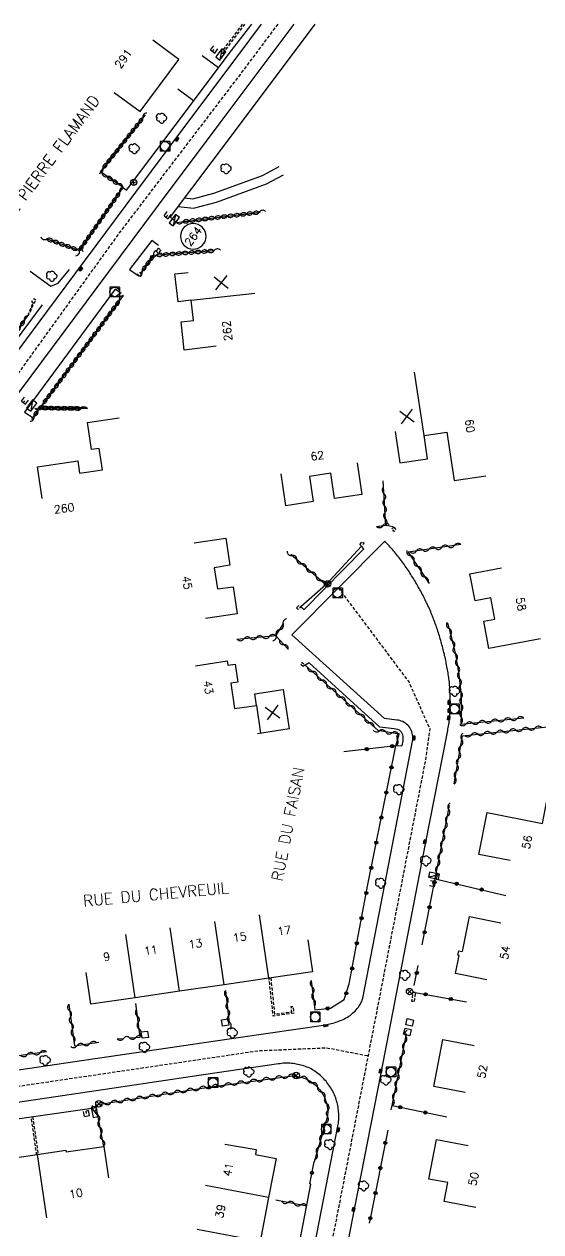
# Model space of a CAD drawing. Header units: millimetres. Extents: x 150037 to 150985, y 153000 to 154000.
# Drawn here: x 150508.2 to 150588.8, y 153811.4 to 154000 of the extents above; entities that cross this region are included whole.
import ezdxf
from ezdxf.enums import TextEntityAlignment as Align

# ---------------------------------------------------------------- set-up
doc = ezdxf.new("R2010")
doc.units = ezdxf.units.MM
doc.linetypes.add('DASHED', pattern=[0.75, 0.5, -0.25])
doc.layers.get('0').update_dxf_attribs({"linetype": 'CONTINUOUS'})
for name, color, linetype in [('W0001', 6, 'DASHED'), ('W0008', 7, 'CONTINUOUS'), ('W0017', 7, 'CONTINUOUS'), ('W0100', 7, 'CONTINUOUS'), ('W0112', 1, 'DASHED'), ('W0300', 7, 'CONTINUOUS'), ('W0310', 3, 'CONTINUOUS'), ('W0322', 7, 'CONTINUOUS'), ('W0400', 7, 'CONTINUOUS'), ('W0420', 7, 'CONTINUOUS'), ('W0430', 7, 'CONTINUOUS'), ('W0432', 7, 'CONTINUOUS'), ('W0469', 7, 'CONTINUOUS'), ('W0989', 7, 'CONTINUOUS'), ('W0991', 7, 'CONTINUOUS'), ('W1102', 7, 'CONTINUOUS')]:
    doc.layers.add(name, color=color, linetype=linetype)
doc.styles.get("Standard").update_dxf_attribs({"font": 'romans.shx', "width": 0.85})

# ---------------------------------------------------------------- blocks, each defined once
blk = doc.blocks.new('T420')
for p, q in [((0.75, 0.75), (-0.75, 0.75)), ((-0.75, 0.75), (-0.75, -0.75)), ((0.75, 0.75), (0.75, -0.75)), ((0.75, -0.75), (-0.75, -0.75))]:
    blk.add_line(p, q)
blk.add_ellipse((0, 0), major_axis=(-0.53, 0.53), ratio=1, start_param=3.926991, end_param=10.210176)
blk = doc.blocks.new('T300')
for p, q in [((-0.8, 0.51), (-0.86, 0.34)), ((-0.86, 0.34), (-0.86, 0.17)), ((-0.86, 0.17), (-0.74, 0.06)), ((-0.69, 0.63), (-0.8, 0.51)), ((-0.8, -0.06), (-0.74, 0.06)), ((-0.74, 0.06), (-0.69, 0.11)), ((-0.57, 0.69), (-0.69, 0.63)), ((-0.46, 0.69), (-0.57, 0.69)), ((-0.29, 0.63), (-0.46, 0.69)), ((-0.29, 0.63), (-0.17, 0.74)), ((-0.23, 0.57), (-0.29, 0.63)), ((-0.17, 0.74), (-0.06, 0.8)), ((-0.06, 0.8), (0.06, 0.8)), ((0.06, 0.8), (0.23, 0.74)), ((0.23, 0.74), (0.34, 0.63)), ((0.34, 0.63), (0.4, 0.51)), ((0.46, 0.46), (0.34, 0.46)), ((0.4, 0.51), (0.4, 0.46)), ((0.57, 0.4), (0.46, 0.46)), ((0.57, 0.4), (0.69, 0.29)), ((0.69, 0.29), (0.74, 0.17)), ((0.74, 0.06), (0.69, -0.17)), ((0.74, 0.17), (0.74, 0.06)), ((-0.8, -0.17), (-0.8, -0.06)), ((-0.8, -0.23), (-0.8, -0.17)), ((-0.74, -0.34), (-0.8, -0.23)), ((-0.69, -0.4), (-0.74, -0.34)), ((-0.51, -0.46), (-0.69, -0.4)), ((-0.4, -0.46), (-0.51, -0.46)), ((-0.4, -0.46), (-0.34, -0.46)), ((-0.34, -0.46), (-0.34, -0.4)), ((-0.34, -0.51), (-0.34, -0.46)), ((-0.29, -0.63), (-0.34, -0.51)), ((-0.17, -0.74), (-0.29, -0.63)), ((-0.06, -0.8), (-0.17, -0.74)), ((0.06, -0.8), (-0.06, -0.8)), ((0.17, -0.74), (0.06, -0.8)), ((0.23, -0.69), (0.17, -0.74)), ((0.29, -0.46), (0.23, -0.46)), ((0.29, -0.63), (0.23, -0.69)), ((0.46, -0.4), (0.29, -0.46)), ((0.34, -0.51), (0.29, -0.63)), ((0.34, -0.51), (0.34, -0.46)), ((0.57, -0.34), (0.46, -0.4)), ((0.63, -0.29), (0.57, -0.34)), ((0.69, -0.17), (0.63, -0.29))]:
    blk.add_line(p, q)
blk = doc.blocks.new('T400')
for p, q in [((-0.15, 0.3), (0.15, 0.3)), ((-0.15, -0.25), (-0.15, 0.3)), ((-0.15, 0.15), (0.15, 0.15)), ((-0.15, 0), (0.15, 0)), ((0.15, 0.3), (0.15, -0.25)), ((-0.15, -0.15), (0.15, -0.15)), ((-0.15, -0.25), (-0.15, -0.3)), ((-0.15, -0.3), (0.15, -0.3)), ((0.15, -0.3), (0.15, -0.25))]:
    blk.add_line(p, q)
blk = doc.blocks.new('t310o')
at = {"color": 0, "linetype": 'Continuous'}
for centre, start, end in [((-0.5, 0.38), 216.8699, 323.1304), ((0.5, -0.37), 36.8699, 143.1303)]:
    blk.add_arc(centre, 0.625, start, end, dxfattribs=at)
blk = doc.blocks.new('T430')
at = {"flags": 128}
for points in [[(-0.4, 2.1), (0.4, 2.1)], [(-0.4, 2.1), (-0.4, 1.3)], [(0.8, 0.8), (-0.8, 0.8)], [(-0.8, 0.8), (-0.8, 0)], [(0.8, 0.8), (-0.8, 0)], [(-0.8, 0), (0.8, 0)], [(-0.4, 1.7), (0, 1.7)], [(-0.4, 1.3), (0.4, 1.3)], [(0.8, 0), (0.8, 0.8)]]:
    blk.add_lwpolyline(points, dxfattribs=at)
blk = doc.blocks.new('T432')
at = {"flags": 128}
for points in [[(-0.4, 2.1), (-0.4, 1.3)], [(-0.39, 2.1), (0.41, 2.1)], [(0.8, 0.8), (-0.8, 0.8)], [(-0.8, 0.8), (-0.8, 0)], [(0.8, 0.8), (-0.8, 0)], [(-0.8, 0), (0.8, 0)], [(-0.4, 1.3), (0.4, 1.3)], [(0, 1.7), (0.4, 1.7)], [(0.4, 1.3), (0.4, 1.7)], [(0.8, 0), (0.8, 0.8)]]:
    blk.add_lwpolyline(points, dxfattribs=at)
blk = doc.blocks.new('t112o')
at = {"color": 0, "linetype": 'Continuous'}
for p, q in [((-0.5, 0.5), (0.5, 0.5)), ((-0.5, -0.5), (-0.5, 0.5)), ((0.5, 0.5), (0.5, -0.5)), ((0.5, -0.5), (-0.5, -0.5))]:
    blk.add_line(p, q, dxfattribs=at)
blk = doc.blocks.new('t322o')
at = {"color": 0, "linetype": 'Continuous'}
for radius in [0.25, 0.15]:
    blk.add_circle((0, 0), radius, dxfattribs=at)
blk = doc.blocks.new('t991o')
at = {"color": 0, "linetype": 'Continuous'}
for p, q in [((-1, 1), (1, -1)), ((-1, -1), (1, 1))]:
    blk.add_line(p, q, dxfattribs=at)
blk = doc.blocks.new('T469')
at = {"color": 0, "linetype": 'Continuous', "flags": 128}
for points in [[(-0.35, 0.35), (0.35, -0.35)], [(-0.35, -0.35), (0.35, 0.35)]]:
    blk.add_lwpolyline(points, dxfattribs=at)
at = {"color": 0, "linetype": 'Continuous'}
blk.add_circle((0, 0), 0.5, dxfattribs=at)

msp = doc.modelspace()

# ---------------------------------------------------------------- linework, layer by layer
at = {"layer": 'W0001', "flags": 128}
for points in [[(150547.77, 154000), (150541.9, 153992.16), (150522.96, 153967.31), (150504.23, 153941.28), (150490.84, 153924.4), (150488.45, 153926.84), (150484.91, 153929.32), (150482.97, 153930.09)], [(150557.22, 153911.95), (150568.26, 153897.22), (150571.49, 153889.95), (150570.79, 153884.96), (150566.74, 153864.05), (150563.92, 153849.5), (150558.38, 153820.99), (150549.94, 153777.56), (150548.2, 153768.61), (150545.69, 153759.37), (150527.23, 153755.67), (150515.09, 153754.66), (150453.25, 153745.49), (150424.48, 153741.25), (150404.69, 153739.15), (150397.3, 153745.56), (150387.01, 153759.18), (150379.86, 153766.94)], [(150279.37, 153677.64), (150283.88, 153680.51), (150286.06, 153681.39), (150289.46, 153683.56), (150317.75, 153709.64), (150349.8, 153739.22), (150397.27, 153782.98), (150432.69, 153815.66), (150460.67, 153841.46), (150464.93, 153845.6), (150468.43, 153850.92), (150473.88, 153847.96), (150478.74, 153844.21), (150483.09, 153839.49), (150491.08, 153832.7), (150504.88, 153833.79), (150544.76, 153839.69), (150555.4, 153840.15), (150561.86, 153838.9)]]:
    msp.add_lwpolyline(points, dxfattribs=at)
at = {"layer": 'W0008'}
msp.add_lwpolyline([(150483.47, 153931.98, -0.016968), (150484.17, 153931.71, -0.025823), (150485.19, 153931.22, -0.025823), (150486.16, 153930.61), (150486.33, 153930.67, 0.056866), (150487.7, 153929.79, 0.070418), (150488.96, 153929.38, 0.031335), (150490.65, 153929.2, 0.085556), (150491.27, 153929.27, 0.066025), (150491.91, 153929.56, 0.027838), (150493.26, 153930.51, 0.049511), (150493.67, 153930.91, 0.015621), (150494.78, 153932.31), (150502.48, 153942.61), (150511.72, 153955.07), (150516.27, 153961.18), (150525.6, 153973.75), (150532.8, 153983.41), (150541.57, 153995.08), (150545.22, 154000)], format="xyb", dxfattribs=at)
msp.add_lwpolyline([(150550.28, 154000), (150538.71, 153984.59), (150528.77, 153971.33), (150519.55, 153958.86), (150505.76, 153940.35), (150497.81, 153929.67), (150493.63, 153923.81), (150489.48, 153917.24), (150487.66, 153913.67)], dxfattribs=at)
at = {"layer": 'W0008', "flags": 128}
for points in [[(150499.53, 153835.53), (150515.75, 153837.95), (150541.93, 153841.81), (150554.9, 153843.7), (150555.15, 153843.74), (150555.39, 153843.77), (150555.64, 153843.81), (150555.88, 153843.86), (150556.12, 153843.92), (150556.35, 153843.98), (150556.59, 153844.05), (150556.82, 153844.12), (150557.05, 153844.2), (150557.28, 153844.29), (150557.51, 153844.38), (150557.74, 153844.47), (150557.96, 153844.58), (150558.18, 153844.69), (150558.4, 153844.8), (150558.63, 153844.93), (150558.85, 153845.07), (150559.06, 153845.21), (150559.26, 153845.37), (150559.46, 153845.53), (150559.65, 153845.7), (150559.84, 153845.88), (150560.01, 153846.07), (150560.18, 153846.26), (150560.35, 153846.47), (150560.5, 153846.69), (150560.63, 153846.91), (150560.76, 153847.14), (150560.87, 153847.38), (150560.97, 153847.62), (150561.05, 153847.87), (150564.48, 153865.63), (150568.85, 153888.3), (150568.86, 153888.55), (150568.84, 153888.8), (150568.81, 153889.04), (150568.76, 153889.27), (150568.69, 153889.5), (150568.6, 153889.73), (150568.49, 153889.95), (150568.36, 153890.16), (150568.22, 153890.35), (150568.06, 153890.52), (150567.88, 153890.68), (150567.69, 153890.83), (150567.49, 153890.96), (150567.28, 153891.08), (150567.05, 153891.17), (150566.82, 153891.25), (150566.58, 153891.3), (150566.34, 153891.32), (150564.43, 153891.59), (150549.98, 153904.63), (150564.46, 153919.26)], [(150560.86, 153918.5), (150555.27, 153912.43), (150551.39, 153908.98), (150551.9, 153908.6), (150561.2, 153918.06), (150560.86, 153918.5)], [(150553.97, 153785.09), (150559.77, 153814.95), (150563.89, 153836.17), (150570.84, 153871.97), (150574.24, 153889.45), (150574.29, 153889.69), (150574.34, 153889.93), (150574.39, 153890.17), (150574.43, 153890.41), (150574.47, 153890.65), (150574.5, 153890.89), (150574.54, 153891.13), (150574.57, 153891.37), (150574.6, 153891.61), (150574.62, 153891.85), (150574.64, 153892.08), (150574.65, 153892.31), (150574.67, 153892.55), (150574.67, 153892.78), (150574.68, 153893.02), (150574.68, 153893.27), (150574.69, 153893.51), (150574.69, 153893.75), (150574.68, 153893.99), (150574.68, 153894.23), (150574.68, 153894.47), (150574.67, 153894.72), (150574.67, 153894.98), (150574.66, 153895.23), (150574.66, 153895.48), (150574.65, 153895.73), (150574.64, 153895.98), (150574.63, 153896.23), (150574.61, 153896.48), (150574.6, 153896.73), (150574.57, 153896.98), (150574.55, 153897.23), (150574.52, 153897.48), (150574.49, 153897.72), (150574.45, 153897.97), (150574.42, 153898.21), (150574.38, 153898.46), (150574.35, 153898.7), (150574.31, 153898.95), (150574.27, 153899.19), (150574.22, 153899.43), (150574.18, 153899.68), (150574.13, 153899.92), (150574.08, 153900.16), (150574.04, 153900.4), (150573.99, 153900.64), (150573.93, 153900.89), (150573.88, 153901.13), (150573.82, 153901.37), (150573.77, 153901.61), (150573.71, 153901.85), (150573.65, 153902.09), (150573.59, 153902.33), (150573.53, 153902.57), (150573.46, 153902.81), (150573.4, 153903.05), (150573.33, 153903.29), (150573.27, 153903.53), (150573.2, 153903.77), (150573.13, 153904.01), (150573.06, 153904.25), (150572.99, 153904.49), (150572.91, 153904.73), (150572.84, 153904.96), (150572.76, 153905.2), (150572.69, 153905.44), (150572.61, 153905.67), (150572.53, 153905.91), (150572.45, 153906.14), (150572.36, 153906.38), (150572.28, 153906.61), (150572.19, 153906.85), (150572.1, 153907.08), (150572.01, 153907.31), (150571.92, 153907.54), (150571.83, 153907.77), (150571.73, 153908), (150571.64, 153908.24), (150571.54, 153908.47), (150571.43, 153908.71), (150571.33, 153908.94), (150571.22, 153909.17), (150571.12, 153909.4), (150571.01, 153909.63), (150570.9, 153909.86), (150570.78, 153910.09), (150570.67, 153910.32), (150570.55, 153910.54), (150570.44, 153910.77), (150570.32, 153910.99), (150570.2, 153911.22), (150570.08, 153911.44), (150569.96, 153911.67), (150569.83, 153911.89), (150569.71, 153912.11), (150569.58, 153912.33), (150569.46, 153912.55), (150569.33, 153912.77), (150569.2, 153912.99), (150569.07, 153913.21), (150568.94, 153913.43), (150568.81, 153913.65), (150568.67, 153913.87), (150568.53, 153914.08), (150568.4, 153914.3), (150568.26, 153914.51), (150568.12, 153914.72), (150567.97, 153914.93), (150567.83, 153915.14), (150567.68, 153915.35), (150567.54, 153915.56), (150567.39, 153915.77), (150567.24, 153915.97), (150567.09, 153916.18), (150566.93, 153916.38), (150566.78, 153916.59), (150566.62, 153916.79), (150566.47, 153916.98), (150566.31, 153917.18), (150566.15, 153917.37), (150565.99, 153917.57), (150565.83, 153917.76), (150565.66, 153917.95), (150565.5, 153918.14), (150565.33, 153918.32), (150565.16, 153918.51), (150564.99, 153918.69), (150564.82, 153918.88), (150564.64, 153919.06), (150564.47, 153919.24)], [(150566.38, 153887.33), (150567.14, 153887.3), (150567.24, 153887.56), (150567.31, 153887.82), (150567.35, 153888.09), (150567.37, 153888.37), (150567.37, 153888.59), (150567.35, 153888.81), (150567.3, 153889.03), (150567.21, 153889.24), (150567.09, 153889.43), (150566.93, 153889.59), (150566.75, 153889.72), (150566.49, 153889.84), (150566.22, 153889.92), (150565.94, 153889.94), (150563.71, 153890.2), (150552.68, 153900.26), (150552.06, 153899.9)], [(150550.66, 153794.45), (150557.11, 153827.65), (150557.16, 153827.9), (150557.2, 153828.14), (150557.24, 153828.39), (150557.26, 153828.64), (150557.29, 153828.89), (150557.3, 153829.14), (150557.3, 153829.39), (150557.3, 153829.63), (150557.29, 153829.88), (150557.27, 153830.13), (150557.25, 153830.38), (150557.21, 153830.63), (150557.18, 153830.88), (150557.13, 153831.13), (150557.08, 153831.37), (150557.02, 153831.62), (150556.96, 153831.86), (150556.89, 153832.09), (150556.81, 153832.33), (150556.72, 153832.56), (150556.63, 153832.79), (150556.53, 153833.02), (150556.42, 153833.24), (150556.3, 153833.47), (150556.17, 153833.69), (150556.04, 153833.9), (150555.9, 153834.11), (150555.76, 153834.32), (150555.61, 153834.53), (150555.45, 153834.73), (150555.3, 153834.92), (150555.13, 153835.11), (150554.96, 153835.29), (150554.79, 153835.47), (150554.61, 153835.65), (150554.43, 153835.82), (150554.24, 153835.98), (150554.04, 153836.14), (150553.84, 153836.29), (150553.63, 153836.44), (150553.42, 153836.58), (150553.2, 153836.72), (150552.99, 153836.84), (150552.77, 153836.95), (150552.54, 153837.05), (150552.32, 153837.14), (150552.09, 153837.23), (150551.85, 153837.3), (150551.62, 153837.38), (150551.38, 153837.44), (150551.14, 153837.5), (150550.9, 153837.55), (150550.66, 153837.6), (150550.41, 153837.64), (150550.16, 153837.68), (150549.9, 153837.7), (150549.65, 153837.72), (150549.39, 153837.74), (150549.14, 153837.74), (150548.88, 153837.73), (150548.63, 153837.72), (150548.38, 153837.69), (150548.12, 153837.66), (150547.87, 153837.62), (150536.19, 153835.9), (150519.41, 153833.42), (150489.24, 153828.93)], [(150495.41, 153827.36), (150519.47, 153830.83)], [(150550.66, 153794.45), (150548.33, 153794.96), (150552.95, 153818.83), (150552.77, 153818.92)]]:
    msp.add_lwpolyline(points, dxfattribs=at)
at = {"layer": 'W0017', "flags": 128}
for points in [[(150523.63, 153974.48), (150524.18, 153974.07), (150531.77, 153984.19), (150540.53, 153995.86), (150543.74, 154000)], [(150553.58, 154000), (150540.82, 153983), (150530.98, 153969.91), (150531.97, 153969.02)], [(150538.52, 153993.16), (150535.97, 153995.03)], [(150534.63, 153988.01), (150532.15, 153989.83)], [(150532.2, 153971.53), (150534.61, 153971.26), (150538.21, 153972.18), (150546, 153975.04), (150548.69, 153976.46)], [(150533.22, 153972.89), (150534.51, 153972.74), (150537.77, 153973.58), (150545.4, 153976.38), (150548.01, 153977.75)], [(150529.14, 153965.44), (150528.1, 153966.23), (150524.65, 153961.69), (150525.81, 153960.84)], [(150509.1, 153961.41), (150512.35, 153959.09), (150513.47, 153959.53), (150515.29, 153961.71)], [(150523.32, 153957.94), (150522.39, 153958.62), (150508.24, 153939.43), (150509.54, 153938.56)]]:
    msp.add_lwpolyline(points, dxfattribs=at)
msp.add_lwpolyline([(150483.83, 153933.33, -0.019019), (150484.72, 153932.99, -0.025823), (150485.87, 153932.43, -0.025823), (150486.95, 153931.75, 0.07057), (150488.24, 153930.89, 0.070418), (150489.17, 153930.59, 0.031335), (150490.71, 153930.42, 0.085556), (150490.91, 153930.44, 0.066025), (150491.26, 153930.6, 0.027838), (150492.5, 153931.47, 0.049511), (150492.73, 153931.7, 0.015621), (150493.8, 153933.04), (150501.5, 153943.34), (150511.05, 153956.19)], format="xyb", dxfattribs=at)
at = {"layer": 'W0100', "flags": 128}
for points in [[(150522.25, 153989.33), (150526.27, 153986.35), (150532.31, 153994.5), (150528.29, 153997.48)], [(150566.07, 153936.41), (150566.82, 153931.47), (150571.15, 153932.12), (150570.6, 153935.77), (150574.17, 153936.3), (150575.29, 153928.72), (150580.23, 153929.45)], [(150560.16, 153931.48), (150560.89, 153926.54), (150556.62, 153925.91), (150556.03, 153929.87), (150552.7, 153929.38), (150553.28, 153925.44), (150549.01, 153924.8), (150548.28, 153929.75)], [(150534.72, 153919), (150539.67, 153919.73), (150540.3, 153915.49), (150537.87, 153915.07), (150538.36, 153911.79), (150540.8, 153912.15), (150541.44, 153907.91), (150536.5, 153907.17)], [(150588.77, 153904), (150580.73, 153902.49), (150579.93, 153906.75), (150581.64, 153907.07), (150581.01, 153910.39), (150578.56, 153909.93), (150577.77, 153914.16), (150582.68, 153915.09)], [(150534.94, 153899.81), (150539.87, 153900.59), (150539.98, 153899.91), (150541.11, 153900.06), (150541.54, 153897.23), (150540.43, 153897.06), (150541.04, 153893.12), (150544.44, 153893.62), (150544.18, 153895.42), (150548.63, 153896.07), (150549.57, 153889.94), (150544.62, 153889.19)], [(150584.06, 153869.38), (150579.16, 153870.35), (150580.44, 153876.88), (150589.09, 153875.19), (150589.76, 153878.73), (150594.68, 153877.8)], [(150580.42, 153850.78), (150575.52, 153851.74), (150576.07, 153854.57), (150575.88, 153854.62), (150576.01, 153855.28), (150576.58, 153855.16), (150577.69, 153860.65), (150582.59, 153859.66)], [(150552.45, 153856.98), (150553.18, 153852.03), (150546.4, 153851.04), (150539.39, 153849.97), (150532.44, 153848.97), (150525.52, 153847.95), (150518.6, 153846.95), (150517.88, 153851.9)], [(150577.02, 153833.15), (150572.11, 153834.1), (150573.53, 153841.43), (150578.44, 153840.48)], [(150578.67, 153815.2), (150573.75, 153816.14), (150574.31, 153819.08), (150571.37, 153819.65), (150572.56, 153825.81), (150577.47, 153824.86)], [(150490.05, 153815.44), (150489.32, 153820.38), (150496.23, 153821.41), (150503.17, 153822.44), (150510.2, 153823.49), (150514.69, 153824.16), (150514.73, 153823.87), (150520.61, 153824.75), (150521.35, 153819.81)], [(150539.49, 153825.1), (150544.41, 153824.25), (150544.28, 153823.48), (150547.5, 153822.84), (150546.33, 153816.76), (150545.03, 153809.89), (150543.69, 153803), (150542.42, 153796.2), (150537.5, 153797.12)]]:
    msp.add_lwpolyline(points, dxfattribs=at)
at = {"layer": 'W0100'}
for points in [[(150538.15, 153949.69), (150533.18, 153949.11), (150532.67, 153953.5), (150534.61, 153953.72), (150534.26, 153956.87), (150532.24, 153956.64), (150531.73, 153961), (150533.77, 153961.22)], [(150511, 153925.91), (150510.28, 153930.86), (150516.55, 153931.78), (150516.83, 153929.86), (150520.39, 153930.38), (150519.9, 153933.75), (150518.68, 153933.57), (150518.06, 153937.78), (150523.01, 153938.51)]]:
    msp.add_lwpolyline(points, dxfattribs=at)
at = {"layer": 'W0112'}
for points in [[(150542.24, 154000), (150538.95, 153995.61), (150539.21, 153995.42)], [(150539.21, 153995.42), (150542.64, 154000)]]:
    msp.add_lwpolyline(points, dxfattribs=at)
at = {"layer": 'W0112', "flags": 128}
for points in [[(150529.53, 153964.76), (150529.14, 153964.23), (150528.78, 153964.5), (150529.17, 153965.02)], [(150526.58, 153960.93), (150526.24, 153960.52), (150525.89, 153960.82), (150526.23, 153961.23)], [(150509.6, 153956.5), (150509.37, 153956.66), (150509.72, 153957.16), (150510.04, 153956.93), (150509.68, 153956.44), (150508.94, 153954.65), (150508.85, 153954.69)], [(150565.87, 153921.46), (150566.21, 153921.02), (150565.92, 153920.79), (150565.58, 153921.23)], [(150560.57, 153918.74), (150560.94, 153919.2), (150561.24, 153918.96), (150560.86, 153918.5)], [(150550.72, 153908.85), (150551.13, 153909.25), (150551.4, 153908.98), (150550.98, 153908.58)], [(150551.75, 153899.67), (150551.35, 153900.07), (150551.6, 153900.32), (150552, 153899.93)], [(150546.67, 153851.07), (150547.28, 153845.38), (150549.98, 153845.78), (150549.87, 153846.57), (150550.13, 153846.6), (150550.28, 153845.56), (150547.05, 153845.08), (150546.41, 153851.04)], [(150569.1, 153847.38), (150569.31, 153848.79), (150568.88, 153848.85), (150568.67, 153847.44)], [(150509.51, 153829.4), (150510.35, 153823.52), (150510.14, 153823.49), (150509.29, 153829.37)]]:
    msp.add_lwpolyline(points, close=True, dxfattribs=at)
at = {"layer": 'W0310'}
for points in [[(150511.74, 153966.45), (150516.82, 153964.66), (150523.63, 153974.48), (150520.08, 153976.96), (150527.11, 153985.83)], [(150523.64, 153957.61), (150510.66, 153940.06), (150518.09, 153939.96), (150510.66, 153940.06), (150509.32, 153938.25)]]:
    msp.add_lwpolyline(points, dxfattribs=at)
at = {"layer": 'W0310', "flags": 128}
for points in [[(150531.97, 153969.02), (150545.05, 153970.63)], [(150537.81, 153964.62), (150528.4, 153963.89), (150526.38, 153961.18)], [(150487.6, 153932.54), (150487.89, 153932.39), (150490.27, 153931.2), (150491.82, 153931.98), (150495.75, 153936.93), (150508.94, 153954.65)], [(150564.63, 153921.73), (150564.24, 153928.7)], [(150563.19, 153921.56), (150564.64, 153921.74), (150565.8, 153921.54)], [(150576.33, 153918.73), (150568.1, 153917.54), (150571.38, 153912.66)], [(150555.28, 153912.44), (150549.82, 153917.2)], [(150549.42, 153902.37), (150547.46, 153904.47), (150548.74, 153906.46)], [(150574.21, 153906.56), (150574.29, 153906.33), (150574.36, 153906.09), (150574.43, 153905.85), (150574.5, 153905.61), (150574.57, 153905.37), (150574.63, 153905.13), (150574.7, 153904.89), (150574.77, 153904.65), (150574.83, 153904.41), (150574.89, 153904.17), (150574.95, 153903.93), (150575.01, 153903.69), (150575.07, 153903.45), (150575.13, 153903.2), (150575.19, 153902.96), (150575.24, 153902.72), (150575.3, 153902.48), (150575.35, 153902.23), (150575.41, 153901.99), (150575.46, 153901.75), (150575.51, 153901.5), (150575.56, 153901.26), (150575.6, 153901.01), (150575.65, 153900.77), (150575.69, 153900.52), (150575.74, 153900.28), (150575.78, 153900.04), (150575.82, 153899.8), (150575.86, 153899.55), (150575.9, 153899.31), (150575.94, 153899.07), (150575.97, 153898.83), (150576.01, 153898.59), (150576.04, 153898.34), (150576.07, 153898.1), (150576.1, 153897.86), (150576.13, 153897.61), (150576.16, 153897.37), (150576.19, 153897.13), (150576.21, 153896.89), (150576.24, 153896.64), (150576.26, 153896.4), (150576.28, 153896.15), (150576.3, 153895.91), (150576.32, 153895.67), (150576.33, 153895.42), (150576.35, 153895.18), (150576.36, 153894.93), (150576.38, 153894.69), (150576.39, 153894.44), (150576.4, 153894.18), (150576.4, 153893.93), (150576.41, 153893.68), (150576.41, 153893.43), (150576.42, 153893.18), (150576.41, 153892.92), (150576.41, 153892.67), (150576.41, 153892.42), (150576.4, 153892.17), (150576.39, 153891.92), (150576.38, 153891.66), (150576.37, 153891.41), (150576.35, 153891.16), (150576.34, 153890.91), (150576.32, 153890.66), (150586.19, 153891.66)], [(150547.46, 153904.47), (150541.4, 153903.92)], [(150566.19, 153887.31), (150566.7, 153889.13), (150563.42, 153889.69), (150552.06, 153899.9)], [(150575.29, 153881.36), (150576.61, 153888.87), (150594.32, 153890.73)], [(150572.33, 153866.55), (150574.6, 153877.97)], [(150553.01, 153850.65), (150553.57, 153846.06)], [(150539.62, 153849.11), (150540.21, 153844.04)], [(150515.14, 153846.93), (150516.04, 153840.43), (150519.84, 153841.02)], [(150524.62, 153841.7), (150526.3, 153841.79), (150525.61, 153847.05)], [(150565.62, 153831.12), (150567.86, 153842.3)], [(150522.7, 153841.54), (150523.74, 153841.6)], [(150511.65, 153839.52), (150499.61, 153837.77)], [(150520.61, 153824.75), (150519.35, 153831.21), (150536.63, 153833.96), (150549.63, 153835.73), (150549.89, 153835.74), (150550.14, 153835.74), (150550.39, 153835.73), (150550.63, 153835.71), (150550.88, 153835.67), (150551.12, 153835.63), (150551.36, 153835.57), (150551.6, 153835.5), (150551.84, 153835.42), (150552.07, 153835.33), (150552.31, 153835.22), (150552.54, 153835.1), (150552.77, 153834.98), (150552.98, 153834.84), (150553.19, 153834.69), (150553.39, 153834.53), (150553.59, 153834.37), (150553.78, 153834.19), (150553.96, 153834.01), (150554.13, 153833.81), (150554.29, 153833.62), (150554.44, 153833.43), (150554.58, 153833.23), (150554.71, 153833.02), (150554.84, 153832.81), (150554.95, 153832.6), (150555.06, 153832.38), (150555.16, 153832.16), (150555.24, 153831.93), (150555.32, 153831.69), (150555.39, 153831.45), (150555.45, 153831.21), (150555.5, 153830.96), (150555.53, 153830.72), (150555.56, 153830.47), (150555.57, 153830.22), (150555.56, 153829.97), (150555.55, 153829.73), (150555.52, 153829.48), (150555.48, 153829.23), (150553.47, 153822.31)], [(150552.32, 153815.42), (150547.46, 153816.37)]]:
    msp.add_lwpolyline(points, dxfattribs=at)
at = {"layer": 'W0322', "flags": 128}
for points in [[(150553.57, 153846.06), (150555.98, 153846.34), (150558.16, 153847.67), (150558.92, 153850.12), (150561.83, 153865.65), (150566.19, 153887.31), (150558.1, 153886.38)], [(150570.3, 153856.2), (150572.33, 153866.55), (150583.39, 153863.95)], [(150569.08, 153849.87), (150569.69, 153852.99)], [(150568.88, 153848.85), (150577.21, 153847.31)], [(150565.46, 153830.43), (150565.62, 153831.12), (150574.14, 153829.34)], [(150564.96, 153827.26), (150562.26, 153813.67), (150562.06, 153812.78)], [(150552.77, 153818.92), (150553.47, 153822.31)]]:
    msp.add_lwpolyline(points, dxfattribs=at)
at = {"layer": 'W1102'}
msp.add_lwpolyline([(150534.58, 153968.86, 1), (150534.58, 153964.86, 1)], format="xyb", close=True, dxfattribs=at)
msp.add_lwpolyline([(150534.26, 153956.87), (150544.19, 153957.98)], dxfattribs=at)
at = {"layer": 'W1102', "flags": 128}
for points in [[(150570.6, 153935.77), (150569.12, 153945.66)], [(150544.44, 153893.62), (150545.08, 153889.26)], [(150539.39, 153849.97), (150537.97, 153859.87)], [(150546.4, 153851.04), (150544.9, 153860.93)], [(150525.52, 153847.95), (150524.06, 153857.85)], [(150532.44, 153848.97), (150530.98, 153858.87)], [(150510.2, 153823.49), (150511.67, 153813.6)], [(150546.33, 153816.76), (150536.51, 153818.66)], [(150545.03, 153809.89), (150535.2, 153811.74)]]:
    msp.add_lwpolyline(points, dxfattribs=at)

# ---------------------------------------------------------------- block references
at = {"layer": 'W0112'}
for p, rotation in [((150539.54, 153844.08), 188.5907950546411), ((150568.36, 153844.1), 256.6936188338456), ((150527.04, 153842.19), 8.590795054771512), ((150568.01, 153842.62), 76.69361883303436)]:
    msp.add_blockref('t112o', p, dxfattribs=dict(at, rotation=rotation))
at = {"layer": 'W0300'}
for p in [(150529.67, 153985.29), (150525.41, 153980.54), (150539.73, 153977.41), (150512.53, 153960.62), (150575.4, 153895.81), (150566.69, 153880.45), (150570.92, 153869.33), (150563.87, 153865.82), (150567.64, 153851.45), (150540.71, 153842.46), (150527, 153840.22), (150511.5, 153838.16), (150543.27, 153836.35), (150564.67, 153835.09), (150555.94, 153825.03), (150561.2, 153818.57)]:
    msp.add_blockref('T300', p, dxfattribs=at)
at = {"layer": 'W0310'}
for p, rotation in [((150526.09, 153984.55), 51.59851937319672), ((150526.71, 153985.33), 51.59851937319672), ((150524.85, 153982.98), 51.59851937319672), ((150525.47, 153983.76), 51.59851937319672), ((150523.61, 153981.41), 51.59851937319672), ((150524.23, 153982.19), 51.59851937319672), ((150521.75, 153979.06), 51.59851937319672), ((150522.37, 153979.84), 51.59851937319672), ((150522.99, 153980.63), 51.59851937319672), ((150520.5, 153977.49), 51.59851937319672), ((150521.12, 153978.28), 51.59851937319672), ((150521.17, 153976.2), 145.0309218284749), ((150521.99, 153975.63), 145.0309218284749), ((150522.81, 153975.06), 145.0309218284749), ((150523.09, 153973.7), 55.28652470566023), ((150521.95, 153972.06), 55.28652470566023), ((150522.52, 153972.88), 55.28652470566023), ((150520.24, 153969.59), 55.28652470566023), ((150520.81, 153970.42), 55.28652470566023), ((150521.38, 153971.24), 55.28652470566023), ((150540.9, 153970.12), 7.02167954282121), ((150541.89, 153970.24), 7.02167954282121), ((150542.89, 153970.36), 7.02167954282121), ((150543.88, 153970.48), 7.02167954282121), ((150544.87, 153970.61), 7.02167954282121), ((150519.1, 153967.95), 55.28652470566023), ((150519.67, 153968.77), 55.28652470566023), ((150532.96, 153969.14), 7.02167954282121), ((150533.95, 153969.26), 7.02167954282121), ((150534.95, 153969.38), 7.02167954282121), ((150535.94, 153969.51), 7.02167954282121), ((150536.93, 153969.63), 7.02167954282121), ((150537.92, 153969.75), 7.02167954282121), ((150538.92, 153969.87), 7.02167954282121), ((150539.91, 153970), 7.02167954282121), ((150511.74, 153966.45), 340.6480973768051), ((150512.68, 153966.12), 340.6480973768051), ((150517.96, 153966.31), 55.28652470566023), ((150518.53, 153967.13), 55.28652470566023), ((150513.62, 153965.79), 340.6480973768051), ((150514.57, 153965.45), 340.6480973768051), ((150515.51, 153965.12), 340.6480973768051), ((150516.45, 153964.79), 340.6480973768051), ((150516.82, 153964.66), 55.28652470566023), ((150517.39, 153965.48), 55.28652470566023), ((150528.4, 153963.89), 233.2075633985542), ((150535.82, 153964.46), 184.4015338905953), ((150536.82, 153964.54), 184.4015338905953), ((150537.81, 153964.62), 184.4015338905953), ((150527.21, 153962.29), 233.2075633985542), ((150527.81, 153963.09), 233.2075633985542), ((150528.84, 153963.92), 184.4015338905953), ((150529.84, 153964), 184.4015338905953), ((150530.83, 153964.08), 184.4015338905953), ((150531.83, 153964.16), 184.4015338905953), ((150532.83, 153964.23), 184.4015338905953), ((150533.83, 153964.31), 184.4015338905953), ((150534.82, 153964.39), 184.4015338905953), ((150526.61, 153961.49), 233.2075633985542), ((150523.04, 153956.8), 233.5052997631428), ((150521.26, 153954.39), 233.5052997631428), ((150521.85, 153955.2), 233.5052997631428), ((150522.45, 153956), 233.5052997631428), ((150507.62, 153952.88), 53.31574939635318), ((150508.22, 153953.68), 53.31574939635318), ((150520.07, 153952.78), 233.5052997631428), ((150520.67, 153953.59), 233.5052997631428), ((150518.88, 153951.18), 233.5052997631428), ((150519.48, 153951.98), 233.5052997631428), ((150517.1, 153948.76), 233.5052997631428), ((150517.69, 153949.57), 233.5052997631428), ((150518.29, 153950.37), 233.5052997631428), ((150515.91, 153947.16), 233.5052997631428), ((150516.5, 153947.96), 233.5052997631428), ((150514.72, 153945.55), 233.5052997631428), ((150515.31, 153946.35), 233.5052997631428), ((150512.93, 153943.14), 233.5052997631428), ((150513.53, 153943.94), 233.5052997631428), ((150514.12, 153944.74), 233.5052997631428), ((150511.74, 153941.53), 233.5052997631428), ((150512.34, 153942.33), 233.5052997631428), ((150510.32, 153939.6), 233.3937589150256), ((150510.83, 153940.06), 359.1769986821839), ((150511.09, 153940.06), 179.1769986821839), ((150511.15, 153940.73), 233.5052997631428), ((150511.83, 153940.05), 359.1769986821839), ((150512.09, 153940.04), 179.1769986821839), ((150512.83, 153940.03), 359.1769986821839), ((150513.09, 153940.03), 179.1769986821839), ((150513.83, 153940.02), 359.1769986821839), ((150514.09, 153940.01), 179.1769986821839), ((150514.83, 153940), 359.1769986821839), ((150515.09, 153940), 179.1769986821839), ((150515.83, 153939.99), 359.1769986821839), ((150516.09, 153939.98), 179.1769986821839), ((150516.83, 153939.97), 359.1769986821839), ((150517.09, 153939.97), 179.1769986821839), ((150509.72, 153938.8), 233.3937589150256), ((150564.35, 153926.72), 93.18162591679065), ((150564.46, 153924.73), 93.18162591679065), ((150564.57, 153922.73), 93.18162591679065), ((150564.19, 153921.68), 7.197883982186808), ((150550, 153917.04), 138.8600492253362), ((150568.48, 153916.97), 303.8850602210237), ((150569.4, 153917.73), 188.2189461374777), ((150571.38, 153918.02), 188.2189461374777), ((150573.36, 153918.3), 188.2189461374777), ((150575.34, 153918.59), 188.2189461374777), ((150551.51, 153915.73), 138.8600492253362), ((150569.59, 153915.31), 303.8850602210237), ((150553.02, 153914.41), 138.8600492253362), ((150554.52, 153913.1), 138.8600492253362), ((150570.71, 153913.65), 303.8850602210237), ((150548.61, 153906.26), 57.41048110888564), ((150574.5, 153905.61), 285.9715028480194), ((150544.47, 153904.2), 185.1501467111094), ((150546.46, 153904.38), 185.1501467111094), ((150547.53, 153904.58), 57.41048110888564), ((150575.02, 153903.68), 283.7759719706775), ((150542.48, 153904.02), 185.1501467111094), ((150548.73, 153903.1), 133.1320909473774), ((150575.46, 153901.72), 281.5800379947258), ((150575.83, 153899.76), 279.3185577311811), ((150553.17, 153898.91), 138.0369322871079), ((150576.11, 153897.78), 276.8484196212768), ((150554.66, 153897.57), 138.0369322871079), ((150556.14, 153896.23), 138.0369322871079), ((150557.63, 153894.89), 138.0369322871079), ((150576.31, 153895.79), 274.3018859595257), ((150559.12, 153893.56), 138.0369322871079), ((150560.6, 153892.22), 138.0369322871079), ((150576.41, 153893.79), 271.2367369163485), ((150562.09, 153890.88), 138.0369322871079), ((150576.39, 153891.79), 267.5645706577057), ((150579.16, 153890.95), 5.822859177118058), ((150581.15, 153891.15), 5.822859177118058), ((150583.14, 153891.35), 5.822859177118058), ((150585.13, 153891.55), 5.822859177118058), ((150563.63, 153889.65), 170.2713475037908), ((150565.6, 153889.32), 170.2713475037908), ((150566.46, 153888.27), 74.40298920682537), ((150576.51, 153888.25), 80.02429069474864), ((150577.17, 153890.74), 5.822859177118058), ((150577.98, 153889.02), 5.992639195568481), ((150579.97, 153889.22), 5.992639195568481), ((150581.96, 153889.43), 5.992639195568481), ((150583.95, 153889.64), 5.992639195568481), ((150585.94, 153889.85), 5.992639195568481), ((150587.92, 153890.06), 5.992639195568481), ((150576.16, 153886.28), 80.02429069474864), ((150575.81, 153884.31), 80.02429069474864), ((150575.47, 153882.34), 80.02429069474864), ((150574.48, 153877.34), 78.75275626335059), ((150574.09, 153875.38), 78.75275626335059), ((150573.7, 153873.42), 78.75275626335059), ((150573.31, 153871.45), 78.75275626335059), ((150572.92, 153869.49), 78.75275626335059), ((150572.53, 153867.53), 78.75275626335059), ((150553.13, 153849.65), 276.9516959067774), ((150539.74, 153848.11), 276.6255642633738), ((150553.37, 153847.67), 276.9516959067774), ((150515.27, 153845.94), 277.8956106049566), ((150525.87, 153845.08), 97.5017892969258), ((150539.97, 153846.13), 276.6255642633738), ((150515.55, 153843.96), 277.8956106049566), ((150526.13, 153843.1), 97.5017892969258), ((150540.2, 153844.14), 276.6255642633738), ((150515.82, 153841.98), 277.8956106049566), ((150567.78, 153841.91), 78.69675459221469), ((150516.46, 153840.49), 8.902878453245972), ((150518.44, 153840.8), 8.902878453245972), ((150523.69, 153841.6), 3.483473792303162), ((150525.62, 153841.76), 3.068897073943819), ((150567.39, 153839.95), 78.69675459221469), ((150508.68, 153839.09), 188.2337038892073), ((150510.66, 153839.37), 188.2337038892073), ((150567, 153837.99), 78.69675459221469), ((150566.6, 153836.03), 78.69675459221469), ((150539.53, 153834.35), 7.738013272464131), ((150541.51, 153834.62), 7.738013272464131), ((150543.49, 153834.89), 7.738013272464131), ((150545.47, 153835.16), 7.738013272464131), ((150547.45, 153835.43), 7.738013272464131), ((150549.43, 153835.7), 7.738013272464131), ((150551.42, 153835.55), 343.8620933883658), ((150553.2, 153834.68), 322.1181656539835), ((150566.21, 153834.07), 78.69675459221469), ((150527.66, 153832.53), 9.038012704801876), ((150529.64, 153832.85), 9.038012704801876), ((150531.61, 153833.16), 9.038012704801876), ((150533.59, 153833.48), 9.038012704801876), ((150535.57, 153833.79), 9.038012704801876), ((150537.54, 153834.08), 7.738013272464131), ((150554.57, 153833.24), 305.22838277764), ((150565.82, 153832.11), 78.69675459221469), ((150519.76, 153831.28), 9.038012704801876), ((150521.74, 153831.59), 9.038012704801876), ((150523.71, 153831.9), 9.038012704801876), ((150525.69, 153832.22), 9.038012704801876), ((150555.4, 153831.43), 283.7307816115054), ((150519.65, 153829.66), 101.0269791156183), ((150555.51, 153829.44), 260.5662483888138), ((150520.03, 153827.7), 101.0269791156183), ((150554.98, 153827.52), 253.7903607883999), ((150520.42, 153825.73), 101.0269791156183), ((150554.42, 153825.6), 253.7903607883999), ((150553.86, 153823.68), 253.7903607883999), ((150549.37, 153816), 168.8567366316539), ((150551.34, 153815.61), 168.8567366316539)]:
    msp.add_blockref('t310o', p, dxfattribs=dict(at, rotation=rotation))
at = {"layer": 'W0322'}
for p, rotation in [((150565.64, 153887.25), 186.5474443130209), ((150561.66, 153886.79), 186.5474443130209), ((150565.51, 153883.93), 78.62218653752484), ((150564.72, 153880.01), 78.62218653752484), ((150563.93, 153876.09), 78.62218653752484), ((150563.15, 153872.17), 78.62218653752484), ((150562.36, 153868.25), 78.62218653752484), ((150572.23, 153866.02), 78.9157064705944), ((150575.7, 153865.76), 346.7902317113728), ((150579.59, 153864.85), 346.7902317113728), ((150561.59, 153864.32), 79.38977862762836), ((150571.46, 153862.09), 78.9157064705944), ((150560.85, 153860.39), 79.38977862762836), ((150570.69, 153858.17), 78.9157064705944), ((150560.11, 153856.46), 79.38977862762836), ((150559.38, 153852.53), 79.38977862762836), ((150569.47, 153851.83), 78.89871790393491), ((150558.47, 153848.64), 72.79378399538693), ((150570.85, 153848.49), 349.4934018153283), ((150574.78, 153847.76), 349.4934018153283), ((150555.56, 153846.29), 6.61927019404669), ((150566.88, 153830.86), 348.2303920690979), ((150570.8, 153830.04), 348.2303920690979), ((150564.57, 153825.3), 258.7315011465447), ((150563.79, 153821.38), 258.7315011465447), ((150563.01, 153817.46), 258.7315011465447), ((150562.22, 153813.53), 257.4592580862325)]:
    msp.add_blockref('t322o', p, dxfattribs=dict(at, rotation=rotation))
msp.add_blockref('t322o', (150553.12, 153820.61), dxfattribs=at)
at = {"layer": 'W0400'}
for p, rotation in [((150532.01, 153982.02), 143.2792124474437), ((150517, 153961.75), 143.4238706766151), ((150574.53, 153894.06), 180.8108109955491), ((150574.53, 153892.79), 178.4477402523262), ((150574.46, 153891.63), 175.1481108383697), ((150569, 153888.55), 358.4554950758376), ((150570.73, 153872.3), 168.9816506357854), ((150555.25, 153843.61), 278.5668161072829), ((150563.8, 153836.5), 169.0169818601664), ((150557.21, 153827.36), 349.0088183008398), ((150559.61, 153814.89), 169.0162040500434)]:
    msp.add_blockref('T400', p, dxfattribs=dict(at, rotation=rotation))
at = {"layer": 'W0420'}
for p in [(150530.19, 153980.91), (150522.32, 153958.19), (150557.1, 153911.18), (150575.35, 153893.04), (150553.61, 153844.96), (150565.43, 153836.38), (150537.67, 153834.7), (150555.33, 153827.43)]:
    msp.add_blockref('T420', p, dxfattribs=at)
at = {"layer": 'W0430'}
for p, rotation in [((150539.21, 153995.03), 53.09745155161847), ((150531.95, 153969.15), 53.15659736592228), ((150509.68, 153940.19), 53.59618166241142), ((150572.23, 153867.4), 169.0169818563038)]:
    msp.add_blockref('T430', p, dxfattribs=dict(at, rotation=rotation))
at = {"layer": 'W0432', "rotation": 100.513063755847}
msp.add_blockref('T432', (150519.59, 153830.18), dxfattribs=at)
at = {"layer": 'W0469', "rotation": 53.27921244744373}
msp.add_blockref('T469', (150525.28, 153975.3), dxfattribs=at)
at = {"layer": 'W0469'}
for p in [(150555.55, 153912.59), (150568.35, 153848.92), (150550.64, 153835.81), (150519.85, 153831.39)]:
    msp.add_blockref('T469', p, dxfattribs=at)
at = {"layer": 'W0991'}
for p, rotation in [((150538.94, 153959.64), 276.7155447377025), ((150567.94, 153938.72), 8.52805851908264), ((150546.93, 153892.52), 278.7112359335974)]:
    msp.add_blockref('t991o', p, dxfattribs=dict(at, rotation=rotation))

# ---------------------------------------------------------------- texts
at = {"layer": 'W0989'}
for s, rotation, p in [('RUE PIERRE FLAMAND', 53.4239, (150511.79, 153978.34)), ('RUE DU FAISAN', 79, (150549.36, 153875.08)), ('RUE DU CHEVREUIL', 5.2261, (150528.76, 153864.11))]:
    msp.add_text(s, height=1.75, rotation=rotation, dxfattribs=at).set_placement(p, align=Align.MIDDLE)
at = {"layer": 'W0991'}
for s, rotation, p in [('291', 53.4406, (150523.67, 153994.6)), ('264', 53.5386, (150534.58, 153966.86)), ('262', 96.5748, (150539.88, 153952.11)), ('60', 278.3617, (150577.76, 153937.26)), ('62', 8.2866, (150553.94, 153932.6)), ('260', 8.3108, (150514.43, 153924.39)), ('45', 278.5436, (150533.63, 153912.78)), ('58', 280.4318, (150585.75, 153909.44)), ('43', 278.3459, (150536.95, 153896.43)), ('56', 78.9054, (150586.67, 153872.26)), ('17', 8.359, (150548.77, 153858.46)), ('15', 8.6536, (150541.84, 153857.43)), ('11', 8.3689, (150527.96, 153855.39)), ('13', 8.1793, (150534.92, 153856.4)), ('54', 79.5365, (150583.24, 153855)), ('9', 8.236, (150521.06, 153854.38)), ('52', 79.0133, (150579.69, 153836.43)), ('41', 79.0579, (150540.04, 153821.13)), ('50', 77.0692, (150578.34, 153819.67)), ('10', 9.4485, (150516.27, 153817.4)), ('39', 79.318, (150538.8, 153814.62))]:
    msp.add_text(s, height=1.25, rotation=rotation, dxfattribs=at).set_placement(p, align=Align.MIDDLE)

doc.saveas('drawing.dxf')
